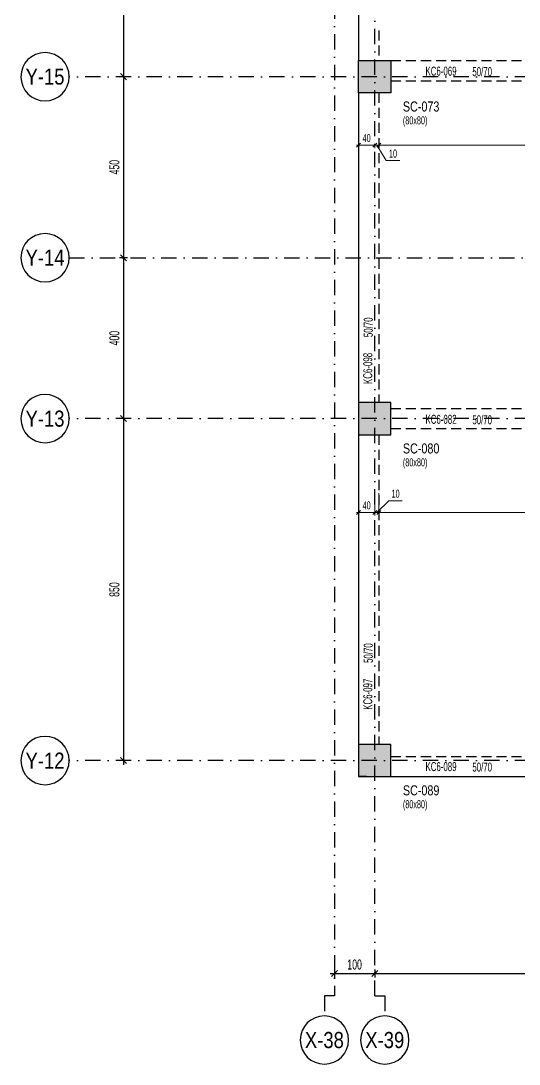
# Model space of a CAD drawing. Header units: millimetres. Extents: x -10495 to 6687, y -755 to 43288.
# Drawn here: x -879 to 359, y -755 to 1839 of the extents above; entities that cross this region are included whole.
import ezdxf
from ezdxf.enums import TextEntityAlignment as Align

# ---------------------------------------------------------------- set-up
doc = ezdxf.new("R2010")
doc.units = ezdxf.units.MM
doc.header["$LTSCALE"] = 100
doc.header["$PDSIZE"] = -100
doc.linetypes.add('DASHDOT', pattern=[25.4, 12.7, -6.35, 0, -6.35])
doc.linetypes.add('HIDDEN', pattern=[0.375, 0.25, -0.125])
for name, color, linetype in [('AKS BALON_ULK', 9, 'Continuous'), ('AKS YAZI_ULK', 20, 'Continuous'), ('AKS_ULK', 8, 'DASHDOT'), ('KOLON-PERDE CEKIRDEK_ULK', 4, 'Continuous'), ('OLCU DIS_ULK', 7, 'Continuous'), ('PARAPET_ULK', 248, 'Continuous'), ('TARAMA SOLID_ULK', 251, 'Continuous')]:
    doc.layers.add(name, color=color, linetype=linetype)
for name, color, linetype, lineweight in [('KIRIS BOYUT_ULK', 232, 'Continuous', 13), ('KIRIS CIZGI DUZ_ULK', 41, 'Continuous', 25), ('KIRIS CIZGI KESIK_ULK', 41, 'HIDDEN', 25), ('KIRIS ISIM_ULK', 221, 'Continuous', 13), ('KOLON BOYUT_ULK', 255, 'Continuous', 13), ('KOLON ISIM_ULK', 91, 'Continuous', 13), ('OLCU IC_ULK', 146, 'Continuous', 18)]:
    doc.layers.add(name, color=color, linetype=linetype, lineweight=lineweight)
doc.styles.add('ULK-SIMPLXTW.shx', font='ARIALN.TTF')
doc.styles.add('ulkr-simplxtw.shx', font='ulkr-simplxtw.shx', dxfattribs={"width": 0.65})
doc.dimstyles.new('1-100-DIS_ULK', dxfattribs={"dimscale": 100, "dimtxt": 0.25, "dimasz": 0.15, "dimexe": 0.1, "dimexo": 0.1, "dimgap": 0.1, "dimtad": 1, "dimdec": 0, "dimzin": 9, "dimdsep": 46, "dimtxsty": 'ulkr-simplxtw.shx', "dimblk": 'OBLIQUE', "dimcen": 0.1, "dimdle": 0.11, "dimclrd": 256, "dimclre": 256, "dimclrt": 3, "dimadec": 0, "dimazin": 0, "dimtfac": 1, "dimtdec": 0, "dimtix": 1, "dimtmove": 1, "dimatfit": 3, "dimldrblk": 'OBLIQUE', "dimfxl": 1, "dimtolj": 1, "dimtzin": 12, "dimarcsym": 0})
doc.dimstyles.new('1-100-IC_ULK', dxfattribs={"dimscale": 10, "dimtxt": 2, "dimasz": 1, "dimexe": 0.75, "dimexo": 1, "dimgap": 0.75, "dimtad": 1, "dimdec": 1, "dimzin": 9, "dimdsep": 46, "dimtxsty": 'ulkr-simplxtw.shx', "dimblk": 'OBLIQUE', "dimcen": 0.1, "dimdle": 0.5, "dimclrd": 146, "dimclre": 146, "dimclrt": 2, "dimadec": 0, "dimazin": 2, "dimtfac": 1, "dimtdec": 1, "dimtix": 1, "dimtmove": 2, "dimatfit": 3, "dimldrblk": 'OBLIQUE', "dimfxl": 1, "dimtolj": 1, "dimtzin": 0, "dimlwd": -1, "dimlwe": -1, "dimarcsym": 0})

# ---------------------------------------------------------------- blocks, each defined once
blk = doc.blocks.new('AKS SEMBOL_ULK')
at = {"layer": 'AKS BALON_ULK', "linetype": 'ByBlock'}
blk.add_circle((0, -41.2), 60, dxfattribs=at)
at = {"layer": 'AKS YAZI_ULK', "style": 'ULK-SIMPLXTW.shx'}
blk.add_attdef('1', text='', height=40, dxfattribs=at).set_placement((0, -41.2), align=Align.MIDDLE)
blk = doc.blocks.new('_Oblique')
at = {"color": 0, "linetype": 'ByBlock', "lineweight": -2}
blk.add_line((-0.5, -0.5), (0.5, 0.5), dxfattribs=at)
blk = doc.blocks.new('*D1712')
at = {"layer": 'Defpoints', "color": 0, "transparency": 16777216}
for p in [(0, -509.7), (850, -509.7), (850, -529.7)]:
    blk.add_point(p, dxfattribs=at)
at = {"layer": 'OLCU DIS_ULK', "lineweight": -2, "transparency": 16777216}
for p, q in [((-11, -529.7), (861, -529.7)), ((0, -519.7), (0, -539.7)), ((850, -519.7), (850, -539.7))]:
    blk.add_line(p, q, dxfattribs=at)
at = {"layer": 'OLCU DIS_ULK', "lineweight": -2, "transparency": 16777216, "xscale": 15, "yscale": 15, "zscale": 15, "rotation": 180}
blk.add_blockref('_Oblique', (0, -529.7), dxfattribs=at)
at = {"layer": 'OLCU DIS_ULK', "lineweight": -2, "transparency": 16777216, "xscale": 15, "yscale": 15, "zscale": 15}
blk.add_blockref('_Oblique', (850, -529.7), dxfattribs=at)
at = {"layer": 'OLCU DIS_ULK', "color": 3, "transparency": 16777216, "insert": (425, -507.2), "char_height": 25, "attachment_point": 5, "style": 'ulkr-simplxtw.shx'}
blk.add_mtext('\\A1;850', dxfattribs=at)
blk = doc.blocks.new('*D1715')
at = {"layer": 'Defpoints', "color": 0, "transparency": 16777216}
for p in [(-100, -509.7), (0, -509.7), (0, -529.7)]:
    blk.add_point(p, dxfattribs=at)
at = {"layer": 'OLCU DIS_ULK', "lineweight": -2, "transparency": 16777216}
for p, q in [((-111, -529.7), (11, -529.7)), ((-100, -519.7), (-100, -539.7)), ((0, -519.7), (0, -539.7))]:
    blk.add_line(p, q, dxfattribs=at)
at = {"layer": 'OLCU DIS_ULK', "lineweight": -2, "transparency": 16777216, "xscale": 15, "yscale": 15, "zscale": 15, "rotation": 180}
blk.add_blockref('_Oblique', (-100, -529.7), dxfattribs=at)
at = {"layer": 'OLCU DIS_ULK', "lineweight": -2, "transparency": 16777216, "xscale": 15, "yscale": 15, "zscale": 15}
blk.add_blockref('_Oblique', (0, -529.7), dxfattribs=at)
at = {"layer": 'OLCU DIS_ULK', "color": 3, "transparency": 16777216, "insert": (-50, -507.2), "char_height": 25, "attachment_point": 5, "style": 'ulkr-simplxtw.shx'}
blk.add_mtext('\\A1;100', dxfattribs=at)
blk = doc.blocks.new('*D1723')
at = {"layer": 'Defpoints', "color": 0, "transparency": 16777216}
for p in [(-604.2, 2550), (-624.2, 1700), (-604.2, 1700)]:
    blk.add_point(p, dxfattribs=at)
at = {"layer": 'OLCU DIS_ULK', "lineweight": -2, "transparency": 16777216}
for p, q in [((-614.2, 2550), (-634.2, 2550)), ((-624.2, 2561), (-624.2, 1689)), ((-614.2, 1700), (-634.2, 1700))]:
    blk.add_line(p, q, dxfattribs=at)
at = {"layer": 'OLCU DIS_ULK', "lineweight": -2, "transparency": 16777216, "xscale": 15, "yscale": 15, "zscale": 15}
for p, rotation in [((-624.2, 2550), 90), ((-624.2, 1700), 270)]:
    blk.add_blockref('_Oblique', p, dxfattribs=dict(at, rotation=rotation))
at = {"layer": 'OLCU DIS_ULK', "color": 3, "transparency": 16777216, "insert": (-646.7, 2125), "char_height": 25, "attachment_point": 5, "rotation": 90, "style": 'ulkr-simplxtw.shx'}
blk.add_mtext('\\A1;850', dxfattribs=at)
blk = doc.blocks.new('*D1725')
at = {"layer": 'Defpoints', "color": 0, "transparency": 16777216}
for p in [(-604.2, 1700), (-624.2, 1250), (-604.2, 1250)]:
    blk.add_point(p, dxfattribs=at)
at = {"layer": 'OLCU DIS_ULK', "lineweight": -2, "transparency": 16777216}
for p, q in [((-614.2, 1700), (-634.2, 1700)), ((-624.2, 1711), (-624.2, 1239)), ((-614.2, 1250), (-634.2, 1250))]:
    blk.add_line(p, q, dxfattribs=at)
at = {"layer": 'OLCU DIS_ULK', "lineweight": -2, "transparency": 16777216, "xscale": 15, "yscale": 15, "zscale": 15}
for p, rotation in [((-624.2, 1700), 90), ((-624.2, 1250), 270)]:
    blk.add_blockref('_Oblique', p, dxfattribs=dict(at, rotation=rotation))
at = {"layer": 'OLCU DIS_ULK', "color": 3, "transparency": 16777216, "insert": (-646.7, 1475), "char_height": 25, "attachment_point": 5, "rotation": 90, "style": 'ulkr-simplxtw.shx'}
blk.add_mtext('\\A1;450', dxfattribs=at)
blk = doc.blocks.new('*D1726')
at = {"layer": 'Defpoints', "color": 0, "transparency": 16777216}
for p in [(-604.2, 1250), (-624.2, 850), (-604.2, 850)]:
    blk.add_point(p, dxfattribs=at)
at = {"layer": 'OLCU DIS_ULK', "lineweight": -2, "transparency": 16777216}
for p, q in [((-614.2, 1250), (-634.2, 1250)), ((-624.2, 1261), (-624.2, 839)), ((-614.2, 850), (-634.2, 850))]:
    blk.add_line(p, q, dxfattribs=at)
at = {"layer": 'OLCU DIS_ULK', "lineweight": -2, "transparency": 16777216, "xscale": 15, "yscale": 15, "zscale": 15}
for p, rotation in [((-624.2, 1250), 90), ((-624.2, 850), 270)]:
    blk.add_blockref('_Oblique', p, dxfattribs=dict(at, rotation=rotation))
at = {"layer": 'OLCU DIS_ULK', "color": 3, "transparency": 16777216, "insert": (-646.7, 1050), "char_height": 25, "attachment_point": 5, "rotation": 90, "style": 'ulkr-simplxtw.shx'}
blk.add_mtext('\\A1;400', dxfattribs=at)
blk = doc.blocks.new('*D1727')
at = {"layer": 'Defpoints', "color": 0, "transparency": 16777216}
for p in [(-604.2, 850), (-624.2, 0), (-604.2, 0)]:
    blk.add_point(p, dxfattribs=at)
at = {"layer": 'OLCU DIS_ULK', "lineweight": -2, "transparency": 16777216}
for p, q in [((-624.2, 861), (-624.2, -11)), ((-614.2, 850), (-634.2, 850)), ((-614.2, 0), (-634.2, 0))]:
    blk.add_line(p, q, dxfattribs=at)
at = {"layer": 'OLCU DIS_ULK', "lineweight": -2, "transparency": 16777216, "xscale": 15, "yscale": 15, "zscale": 15}
for p, rotation in [((-624.2, 850), 90), ((-624.2, 0), 270)]:
    blk.add_blockref('_Oblique', p, dxfattribs=dict(at, rotation=rotation))
at = {"layer": 'OLCU DIS_ULK', "color": 3, "transparency": 16777216, "insert": (-646.7, 425), "char_height": 25, "attachment_point": 5, "rotation": 90, "style": 'ulkr-simplxtw.shx'}
blk.add_mtext('\\A1;850', dxfattribs=at)
blk = doc.blocks.new('*U26')
at = {"layer": 'KOLON BOYUT_ULK', "style": 'ulkr-simplxtw.shx', "width": 0.65}
blk.add_attdef('2', text='', height=20, dxfattribs=at).set_placement((0, -37), align=Align.TOP_LEFT)
at = {"layer": 'KOLON ISIM_ULK', "style": 'ulkr-simplxtw.shx', "width": 0.8}
blk.add_attdef('1', text='', height=25, dxfattribs=at).set_placement((0, 0), align=Align.TOP_LEFT)
blk = doc.blocks.new('*D1524')
at = {"layer": 'Defpoints', "color": 0, "transparency": 16777216}
for p in [(-40, 1554.9), (0, 1554.9), (0, 1529.9)]:
    blk.add_point(p, dxfattribs=at)
at = {"layer": 'OLCU IC_ULK', "color": 146, "transparency": 16777216}
blk.add_line((-45, 1529.9), (5, 1529.9), dxfattribs=at)
at = {"layer": 'OLCU IC_ULK', "color": 146, "linetype": 'Continuous', "transparency": 16777216}
for p, q in [((-40, 1529.9), (-40, 1522.4)), ((0, 1529.9), (0, 1522.4))]:
    blk.add_line(p, q, dxfattribs=at)
at = {"layer": 'OLCU IC_ULK', "color": 146, "transparency": 16777216, "xscale": 10, "yscale": 10, "zscale": 10, "rotation": 180}
blk.add_blockref('_Oblique', (-40, 1529.9), dxfattribs=at)
at = {"layer": 'OLCU IC_ULK', "color": 146, "transparency": 16777216, "xscale": 10, "yscale": 10, "zscale": 10}
blk.add_blockref('_Oblique', (0, 1529.9), dxfattribs=at)
at = {"layer": 'OLCU IC_ULK', "color": 2, "transparency": 16777216, "insert": (-20, 1547.4), "char_height": 20, "attachment_point": 5, "style": 'ulkr-simplxtw.shx'}
blk.add_mtext('\\A1;40', dxfattribs=at)
blk = doc.blocks.new('*D1525')
at = {"layer": 'Defpoints', "color": 0, "transparency": 16777216}
for p in [(0, 1554.9), (10, 1554.9), (10, 1529.9)]:
    blk.add_point(p, dxfattribs=at)
at = {"layer": 'OLCU IC_ULK', "color": 146, "transparency": 16777216}
for p, q in [((0, 1529.9), (-10, 1529.9)), ((0, 1529.9), (10, 1529.9)), ((0, 1529.9), (10, 1529.9)), ((5, 1529.9), (28.7, 1491.2)), ((10, 1529.9), (20, 1529.9)), ((28.7, 1491.2), (62.3, 1491.2))]:
    blk.add_line(p, q, dxfattribs=at)
at = {"layer": 'OLCU IC_ULK', "color": 146, "linetype": 'Continuous', "transparency": 16777216}
for p, q in [((0, 1529.9), (0, 1522.4)), ((10, 1529.9), (10, 1522.4))]:
    blk.add_line(p, q, dxfattribs=at)
at = {"layer": 'OLCU IC_ULK', "color": 146, "transparency": 16777216, "xscale": 10, "yscale": 10, "zscale": 10}
blk.add_blockref('_Oblique', (0, 1529.9), dxfattribs=at)
at = {"layer": 'OLCU IC_ULK', "color": 146, "transparency": 16777216, "xscale": 10, "yscale": 10, "zscale": 10, "rotation": 180}
blk.add_blockref('_Oblique', (10, 1529.9), dxfattribs=at)
at = {"layer": 'OLCU IC_ULK', "color": 2, "transparency": 16777216, "insert": (45.5, 1508.7), "char_height": 20, "attachment_point": 5, "style": 'ulkr-simplxtw.shx'}
blk.add_mtext('\\A1;10', dxfattribs=at)
blk = doc.blocks.new('*D1527')
at = {"layer": 'Defpoints', "color": 0, "transparency": 16777216}
for p in [(10, 1554.9), (840, 1554.9), (840, 1529.9)]:
    blk.add_point(p, dxfattribs=at)
at = {"layer": 'OLCU IC_ULK', "color": 146, "transparency": 16777216}
blk.add_line((5, 1529.9), (845, 1529.9), dxfattribs=at)
at = {"layer": 'OLCU IC_ULK', "color": 146, "linetype": 'Continuous', "transparency": 16777216}
for p, q in [((10, 1529.9), (10, 1522.4)), ((840, 1529.9), (840, 1522.4))]:
    blk.add_line(p, q, dxfattribs=at)
at = {"layer": 'OLCU IC_ULK', "color": 146, "transparency": 16777216, "xscale": 10, "yscale": 10, "zscale": 10, "rotation": 180}
blk.add_blockref('_Oblique', (10, 1529.9), dxfattribs=at)
at = {"layer": 'OLCU IC_ULK', "color": 146, "transparency": 16777216, "xscale": 10, "yscale": 10, "zscale": 10}
blk.add_blockref('_Oblique', (840, 1529.9), dxfattribs=at)
at = {"layer": 'OLCU IC_ULK', "color": 2, "transparency": 16777216, "insert": (425, 1547.4), "char_height": 20, "attachment_point": 5, "style": 'ulkr-simplxtw.shx'}
blk.add_mtext('\\A1;830', dxfattribs=at)
blk = doc.blocks.new('*D1599')
at = {"layer": 'Defpoints', "color": 0, "transparency": 16777216}
for p in [(10, 675), (840, 675), (10, 616.6)]:
    blk.add_point(p, dxfattribs=at)
at = {"layer": 'OLCU IC_ULK', "color": 146, "linetype": 'Continuous', "transparency": 16777216}
for p, q in [((10, 665), (10, 609.1)), ((840, 665), (840, 609.1))]:
    blk.add_line(p, q, dxfattribs=at)
at = {"layer": 'OLCU IC_ULK', "color": 146, "transparency": 16777216}
blk.add_line((845, 616.6), (5, 616.6), dxfattribs=at)
at = {"layer": 'OLCU IC_ULK', "color": 146, "transparency": 16777216, "xscale": 10, "yscale": 10, "zscale": 10, "rotation": 180}
blk.add_blockref('_Oblique', (10, 616.6), dxfattribs=at)
at = {"layer": 'OLCU IC_ULK', "color": 146, "transparency": 16777216, "xscale": 10, "yscale": 10, "zscale": 10}
blk.add_blockref('_Oblique', (840, 616.6), dxfattribs=at)
at = {"layer": 'OLCU IC_ULK', "color": 2, "transparency": 16777216, "insert": (425, 634.1), "char_height": 20, "attachment_point": 5, "style": 'ulkr-simplxtw.shx'}
blk.add_mtext('\\A1;830', dxfattribs=at)
blk = doc.blocks.new('*D1600')
at = {"layer": 'Defpoints', "color": 0, "transparency": 16777216}
for p in [(0, 675), (10, 675), (0, 616.6)]:
    blk.add_point(p, dxfattribs=at)
at = {"layer": 'OLCU IC_ULK', "color": 146, "linetype": 'Continuous', "transparency": 16777216}
for p, q in [((0, 665), (0, 609.1)), ((10, 665), (10, 609.1))]:
    blk.add_line(p, q, dxfattribs=at)
at = {"layer": 'OLCU IC_ULK', "color": 146, "transparency": 16777216}
for p, q in [((5, 616.6), (35, 645.8)), ((35, 645.8), (68.6, 645.8)), ((0, 616.6), (-10, 616.6)), ((10, 616.6), (0, 616.6)), ((10, 616.6), (0, 616.6)), ((10, 616.6), (20, 616.6))]:
    blk.add_line(p, q, dxfattribs=at)
at = {"layer": 'OLCU IC_ULK', "color": 146, "transparency": 16777216, "xscale": 10, "yscale": 10, "zscale": 10}
blk.add_blockref('_Oblique', (0, 616.6), dxfattribs=at)
at = {"layer": 'OLCU IC_ULK', "color": 146, "transparency": 16777216, "xscale": 10, "yscale": 10, "zscale": 10, "rotation": 180}
blk.add_blockref('_Oblique', (10, 616.6), dxfattribs=at)
at = {"layer": 'OLCU IC_ULK', "color": 2, "transparency": 16777216, "insert": (51.8, 663.3), "char_height": 20, "attachment_point": 5, "style": 'ulkr-simplxtw.shx'}
blk.add_mtext('\\A1;10', dxfattribs=at)
blk = doc.blocks.new('*D1601')
at = {"layer": 'Defpoints', "color": 0, "transparency": 16777216}
for p in [(-40, 675), (0, 675), (-40, 616.6)]:
    blk.add_point(p, dxfattribs=at)
at = {"layer": 'OLCU IC_ULK', "color": 146, "linetype": 'Continuous', "transparency": 16777216}
for p, q in [((-40, 665), (-40, 609.1)), ((0, 665), (0, 609.1))]:
    blk.add_line(p, q, dxfattribs=at)
at = {"layer": 'OLCU IC_ULK', "color": 146, "transparency": 16777216}
blk.add_line((5, 616.6), (-45, 616.6), dxfattribs=at)
at = {"layer": 'OLCU IC_ULK', "color": 146, "transparency": 16777216, "xscale": 10, "yscale": 10, "zscale": 10, "rotation": 180}
blk.add_blockref('_Oblique', (-40, 616.6), dxfattribs=at)
at = {"layer": 'OLCU IC_ULK', "color": 146, "transparency": 16777216, "xscale": 10, "yscale": 10, "zscale": 10}
blk.add_blockref('_Oblique', (0, 616.6), dxfattribs=at)
at = {"layer": 'OLCU IC_ULK', "color": 2, "transparency": 16777216, "insert": (-20, 634.1), "char_height": 20, "attachment_point": 5, "style": 'ulkr-simplxtw.shx'}
blk.add_mtext('\\A1;40', dxfattribs=at)
blk = doc.blocks.new('Kiriş_Sembol_ULK')
at = {"layer": 'KIRIS BOYUT_ULK', "style": 'ulkr-simplxtw.shx', "width": 0.65}
blk.add_attdef('B', text='', height=25, dxfattribs=at).set_placement((21, 0.4), align=Align.MIDDLE_LEFT)
at = {"layer": 'KIRIS ISIM_ULK', "style": 'ulkr-simplxtw.shx', "width": 0.65}
blk.add_attdef('K', text='', height=25, dxfattribs=at).set_placement((-18.2, 12.9), align=Align.TOP_RIGHT)

msp = doc.modelspace()

# ---------------------------------------------------------------- hatches: boundary and pattern name
at = {"layer": 'TARAMA SOLID_ULK'}
h = msp.add_hatch(color=256, dxfattribs=at)
h.dxf.hatch_style = 1
h.paths.add_polyline_path([(40, 1740), (40, 1660), (-40, 1660), (-40, 1740)])
h = msp.add_hatch(color=256, dxfattribs=at)
h.dxf.hatch_style = 1
h.paths.add_polyline_path([(-40, 810), (40, 810), (40, 890), (-40, 890)])
h = msp.add_hatch(color=256, dxfattribs=at)
h.dxf.hatch_style = 1
h.paths.add_polyline_path([(40, -40), (40, 40), (-40, 40), (-40, -40)])

# ---------------------------------------------------------------- linework, layer by layer
at = {"layer": 'AKS_ULK', "ltscale": 0.03}
for points in [[(-125, 3915.6), (-125, 3865.6), (-100, 3865.6), (-100, -584.71)], [(0, -584.71), (0, 3865.6), (25, 3865.6), (25, 3915.6)], [(6566.96, 1700), (-759.17, 1700)], [(-759.17, 1250), (6566.96, 1250)], [(6566.96, 850), (-759.17, 850)], [(6566.96, 0), (-759.17, 0)], [(-100, -584.71), (-125, -584.71), (-125, -634.71)], [(0, -584.71), (25, -584.71), (25, -634.71)]]:
    msp.add_lwpolyline(points, dxfattribs=at)
at = {"layer": 'KIRIS CIZGI DUZ_ULK'}
for p, q in [((-40, 2510), (-40, 1740)), ((-40, 1660), (-40, 890)), ((-40, 810), (-40, 40)), ((40, -40), (810, -40))]:
    msp.add_line(p, q, dxfattribs=at)
at = {"layer": 'KIRIS CIZGI KESIK_ULK'}
for p, q in [((10, 1815), (10, 1740)), ((40, 1740), (810, 1740)), ((40, 1690), (810, 1690)), ((10, 1660), (10, 890)), ((40, 875), (810, 875)), ((10, 810), (10, 40)), ((40, 825), (810, 825)), ((40, 10), (810, 10))]:
    msp.add_line(p, q, dxfattribs=at)
at = {"layer": 'KOLON-PERDE CEKIRDEK_ULK'}
for points in [[(40, 1740), (40, 1660), (-40, 1660), (-40, 1740)], [(-40, 890), (-40, 810), (40, 810), (40, 890)]]:
    msp.add_lwpolyline(points, close=True, dxfattribs=at)
for points in [[(40, -40), (40, 40), (-40, 40), (-40, -40)], [(-40, -40), (40, -40)]]:
    msp.add_lwpolyline(points, dxfattribs=at)
at = {"layer": 'PARAPET_ULK'}
msp.add_line((-20, -40), (-40, -40), dxfattribs=at)

# ---------------------------------------------------------------- block references
at = {"layer": 'AKS_ULK', "linetype": 'ByBlock'}
ref = msp.add_blockref('AKS SEMBOL_ULK', (-819.17, 1658.75), dxfattribs=dict(at, xscale=-1, rotation=180))
ref.add_attrib('1', 'Y-15', dxfattribs={"layer": 'AKS YAZI_ULK', "height": 40, "style": 'ULK-SIMPLXTW.shx'}).set_placement((-819.17, 1700), align=Align.MIDDLE)
ref = msp.add_blockref('AKS SEMBOL_ULK', (-819.17, 1208.75), dxfattribs=dict(at, xscale=-1, rotation=180))
ref.add_attrib('1', 'Y-14', dxfattribs={"layer": 'AKS YAZI_ULK', "height": 40, "style": 'ULK-SIMPLXTW.shx'}).set_placement((-819.17, 1250), align=Align.MIDDLE)
ref = msp.add_blockref('AKS SEMBOL_ULK', (-819.17, 808.75), dxfattribs=dict(at, xscale=-1, rotation=180))
ref.add_attrib('1', 'Y-13', dxfattribs={"layer": 'AKS YAZI_ULK', "height": 40, "style": 'ULK-SIMPLXTW.shx'}).set_placement((-819.17, 850), align=Align.MIDDLE)
ref = msp.add_blockref('AKS SEMBOL_ULK', (-819.17, -41.25), dxfattribs=dict(at, xscale=-1, rotation=180))
ref.add_attrib('1', 'Y-12', dxfattribs={"layer": 'AKS YAZI_ULK', "height": 40, "style": 'ULK-SIMPLXTW.shx'}).set_placement((-819.17, 0), align=Align.MIDDLE)
ref = msp.add_blockref('AKS SEMBOL_ULK', (-125, -735.96), dxfattribs=dict(at, xscale=-1, rotation=180))
ref.add_attrib('1', 'X-38', dxfattribs={"layer": 'AKS YAZI_ULK', "height": 40, "style": 'ULK-SIMPLXTW.shx'}).set_placement((-125, -694.71), align=Align.MIDDLE)
ref = msp.add_blockref('AKS SEMBOL_ULK', (25, -735.96), dxfattribs=dict(at, xscale=-1, rotation=180))
ref.add_attrib('1', 'X-39', dxfattribs={"layer": 'AKS YAZI_ULK', "height": 40, "style": 'ULK-SIMPLXTW.shx'}).set_placement((25, -694.71), align=Align.MIDDLE)
at = {"layer": 'KIRIS ISIM_ULK'}
ref = msp.add_blockref('Kiriş_Sembol_ULK', (221.53, 1712.09), dxfattribs=at)
ref.add_attrib('B', '50/70', dxfattribs={"layer": 'KIRIS BOYUT_ULK', "height": 22.5, "style": 'ulkr-simplxtw.shx', "width": 0.65}).set_placement((242.54, 1712.54), align=Align.MIDDLE_LEFT)
ref.add_attrib('K', 'KC6-069', dxfattribs={"height": 22.5, "style": 'ulkr-simplxtw.shx', "width": 0.65}).set_placement((203.37, 1725.04), align=Align.TOP_RIGHT)
ref = msp.add_blockref('Kiriş_Sembol_ULK', (-15.56, 1031.5), dxfattribs=dict(at, rotation=90))
ref.add_attrib('B', '50/70', dxfattribs={"layer": 'KIRIS BOYUT_ULK', "height": 22.5, "rotation": 90, "style": 'ulkr-simplxtw.shx', "width": 0.65}).set_placement((-16, 1052.51), align=Align.MIDDLE_LEFT)
ref.add_attrib('K', 'KC6-098', dxfattribs={"height": 22.5, "rotation": 90, "style": 'ulkr-simplxtw.shx', "width": 0.65}).set_placement((-28.5, 1013.35), align=Align.TOP_RIGHT)
ref = msp.add_blockref('Kiriş_Sembol_ULK', (221.53, 846.56), dxfattribs=at)
ref.add_attrib('B', '50/70', dxfattribs={"layer": 'KIRIS BOYUT_ULK', "height": 22.5, "style": 'ulkr-simplxtw.shx', "width": 0.65}).set_placement((242.54, 847), align=Align.MIDDLE_LEFT)
ref.add_attrib('K', 'KC6-082', dxfattribs={"height": 22.5, "style": 'ulkr-simplxtw.shx', "width": 0.65}).set_placement((203.37, 859.5), align=Align.TOP_RIGHT)
ref = msp.add_blockref('Kiriş_Sembol_ULK', (-15.56, 221.53), dxfattribs=dict(at, rotation=90))
ref.add_attrib('B', '50/70', dxfattribs={"layer": 'KIRIS BOYUT_ULK', "height": 22.5, "rotation": 90, "style": 'ulkr-simplxtw.shx', "width": 0.65}).set_placement((-16, 242.54), align=Align.MIDDLE_LEFT)
ref.add_attrib('K', 'KC6-097', dxfattribs={"height": 22.5, "rotation": 90, "style": 'ulkr-simplxtw.shx', "width": 0.65}).set_placement((-28.5, 203.37), align=Align.TOP_RIGHT)
ref = msp.add_blockref('Kiriş_Sembol_ULK', (221.53, -16.72), dxfattribs=at)
ref.add_attrib('B', '50/70', dxfattribs={"layer": 'KIRIS BOYUT_ULK', "height": 22.5, "style": 'ulkr-simplxtw.shx', "width": 0.65}).set_placement((242.54, -16.27), align=Align.MIDDLE_LEFT)
ref.add_attrib('K', 'KC6-089', dxfattribs={"height": 22.5, "style": 'ulkr-simplxtw.shx', "width": 0.65}).set_placement((203.37, -3.77), align=Align.TOP_RIGHT)
at = {"layer": 'KOLON ISIM_ULK'}
for p, values in [((70, 1638.33), {'1': 'SC-073', '2': '(80x80)'}), ((70, 788.33), {'1': 'SC-080', '2': '(80x80)'}), ((70, -61.67), {'1': 'SC-089', '2': '(80x80)'})]:
    msp.add_blockref('*U26', p, dxfattribs=at).add_auto_attribs(values)

# ---------------------------------------------------------------- dimensions: what is measured, and where the dimension line sits
at = {"layer": 'OLCU DIS_ULK'}
for base, p1, p2, picture, middle in [((-624.17, 1700), (-604.17, 2550), (-604.17, 1700), '*D1723', (-646.67, 2125)), ((-624.17, 1250), (-604.17, 1700), (-604.17, 1250), '*D1725', (-646.67, 1475)), ((-624.17, 850), (-604.17, 1250), (-604.17, 850), '*D1726', (-646.67, 1050)), ((-624.17, 0), (-604.17, 850), (-604.17, 0), '*D1727', (-646.67, 425))]:
    dim = msp.add_linear_dim(base=base, p1=p1, p2=p2, angle=270, dimstyle='1-100-DIS_ULK', dxfattribs=at)
    dim.commit()
    dim.dimension.update_dxf_attribs({"geometry": picture, "text_midpoint": middle})
for base, p1, p2, picture, middle in [((0, -529.71), (-100, -509.71), (0, -509.71), '*D1715', (-50, -507.21)), ((850, -529.71), (0, -509.71), (850, -509.71), '*D1712', (425, -507.21))]:
    dim = msp.add_linear_dim(base=base, p1=p1, p2=p2, dimstyle='1-100-DIS_ULK', dxfattribs=at)
    dim.commit()
    dim.dimension.update_dxf_attribs({"geometry": picture, "text_midpoint": middle})
at = {"layer": 'OLCU IC_ULK'}
for base, p1, p2, override, picture, middle in [((0, 1529.9), (-40, 1554.9), (0, 1554.9), {"dimfxl": 0, "dimfxlon": 1}, '*D1524', (-20, 1547.4)), ((840, 1529.9), (10, 1554.9), (840, 1554.9), {"dimfxl": 0, "dimfxlon": 1}, '*D1527', (425, 1547.4)), ((-40, 616.63), (0, 675), (-40, 675), {"dimfxl": 0}, '*D1601', (-20, 634.13)), ((10, 616.63), (840, 675), (10, 675), {"dimfxl": 0}, '*D1599', (425, 634.13))]:
    dim = msp.add_linear_dim(base=base, p1=p1, p2=p2, dimstyle='1-100-IC_ULK', override=override, dxfattribs=at)
    dim.commit()
    dim.dimension.update_dxf_attribs({"geometry": picture, "text_midpoint": middle})
for base, p1, p2, override, picture, middle in [((10, 1529.9), (0, 1554.9), (10, 1554.9), {"dimtmove": 1, "dimfxl": 0, "dimfxlon": 1}, '*D1525', (36.2, 1491.24)), ((0, 616.63), (10, 675), (0, 675), {"dimtmove": 1, "dimfxl": 0}, '*D1600', (42.51, 645.76))]:
    dim = msp.add_linear_dim(base=base, p1=p1, p2=p2, dimstyle='1-100-IC_ULK', override=override, dxfattribs=at)
    dim.commit()
    dim.dimension.update_dxf_attribs({"geometry": picture, "text_midpoint": middle, "dimtype": 160})

doc.saveas('drawing.dxf')
